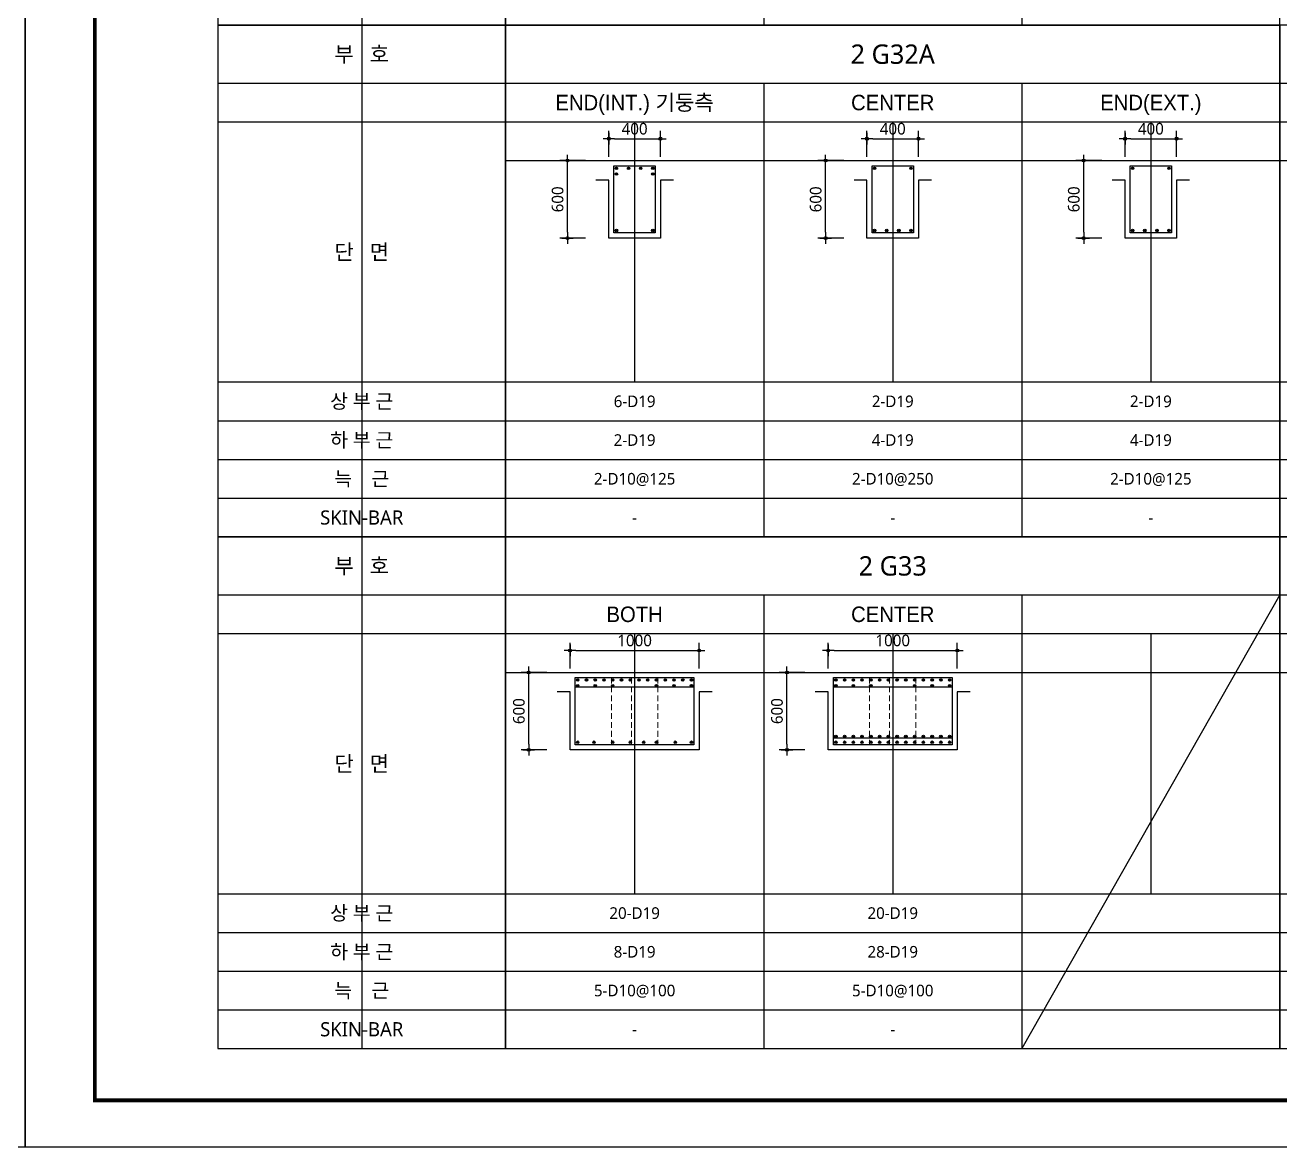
# Model space of a CAD drawing. Header units: millimetres. Extents: x 0 to 252030, y -124740 to 196020.
# Drawn here: x 75630 to 85353, y 124740 to 133430 of the extents above; entities that cross this region are included whole.
import ezdxf
from ezdxf.enums import TextEntityAlignment as Align

# ---------------------------------------------------------------- set-up
doc = ezdxf.new("R2010")
doc.units = ezdxf.units.MM
doc.header["$LTSCALE"] = 30
doc.linetypes.add('HID', pattern=[2.3, 1.5, -0.8])
doc.layers.get('DEFPOINTS').update_dxf_attribs({"color": 142})
for name, color, linetype in [('0-SEC1', 3, 'Continuous'), ('CON', 2, 'Continuous'), ('DIM', 7, 'Continuous'), ('ETC', 7, 'Continuous'), ('S-철근', 3, 'Continuous'), ('SHEET', 7, 'Continuous'), ('TXT', 3, 'Continuous'), ('XR-FORM_(도룡동)$0$Sheet', 7, 'Continuous')]:
    doc.layers.add(name, color=color, linetype=linetype)
doc.layers.add('TieBar', color=7, linetype='HID', lineweight=0)
doc.styles.get("Standard").update_dxf_attribs({"font": 'malgun.ttf'})
doc.styles.add('돋움', font='Dotum.ttf')
doc.styles.add('맑은 고딕', font='malgun.ttf')
doc.dimstyles.new('30NDIM', dxfattribs={"dimscale": 50, "dimtxt": 3, "dimasz": 1.5, "dimexe": 2, "dimexo": 6, "dimgap": 1, "dimtad": 1, "dimdec": 0, "dimrnd": 0.25, "dimzin": 0, "dimdsep": 46, "dimtxsty": 'Standard', "dimblk": 'Z_DOT', "dimcen": 5, "dimclrd": 256, "dimclre": 256, "dimclrt": 3, "dimadec": 0, "dimazin": 0, "dimtm": 1e-09, "dimtfac": 1, "dimtdec": 0, "dimtix": 1, "dimtmove": 2, "dimatfit": 1, "dimldrblk": 'Z_DOT', "dimfxl": 1, "dimtolj": 1, "dimtzin": 0, "dimarcsym": 0})

# ---------------------------------------------------------------- blocks, each defined once
blk = doc.blocks.new('XR-FORM_(도룡동)$0$S')
at = {"layer": 'XR-FORM_(도룡동)$0$Sheet', "const_width": 100}
blk.add_lwpolyline([(1850, 57950), (82250, 57950), (82250, 1200), (1850, 1200)], close=True, dxfattribs=at)
blk = doc.blocks.new('XR-FORM_(도룡동)', base_point=(101.33, -56114.51))
at = {"layer": 'DEFPOINTS'}
blk.add_lwpolyline([(0, 0), (420, 0), (420, 297), (0, 297)], close=True, dxfattribs=at)
at = {"xscale": 0.005, "yscale": 0.005, "zscale": 0.005}
blk.add_blockref('XR-FORM_(도룡동)$0$S', (-0.25, 0), dxfattribs=at)
blk = doc.blocks.new('*U160')
at = {"layer": 'DEFPOINTS'}
for p, q in [((-1114.5, 5286), (-1114.5, 1321.5)), ((-2229, 4536), (0, 4536))]:
    blk.add_line(p, q, dxfattribs=at)
at = {"layer": 'SHEET'}
blk.add_line((-2229, 4836), (0, 4836), dxfattribs=at)
at = {"layer": 'SHEET', "color": 6}
for p, q in [((-2229, 2521.5), (0, 2521.5)), ((-2229, 2221.5), (0, 2221.5)), ((-2229, 1921.5), (0, 1921.5)), ((-2229, 1621.5), (0, 1621.5))]:
    blk.add_line(p, q, dxfattribs=at)
at = {"layer": 'SHEET'}
blk.add_lwpolyline([(0, 5286), (-2229, 5286), (-2229, 1321.5), (0, 1321.5)], close=True, dxfattribs=at)
at = {"layer": 'TXT', "style": '맑은 고딕'}
for s, height, p in [('부   호', 120, (-1114.5, 5061)), ('단   면', 120, (-1114.5, 3528.7)), ('상 부 근', 110, (-1114.5, 2371.5)), ('하 부 근', 110, (-1114.5, 2071.5)), ('늑    근', 110, (-1114.5, 1771.5)), ('SKIN-BAR', 110, (-1114.5, 1471.5))]:
    blk.add_text(s, height=height, dxfattribs=at).set_placement(p, align=Align.MIDDLE_CENTER)
blk = doc.blocks.new('4등분')
at = {"layer": 'DEFPOINTS'}
for p, q in [((1000, 3214.5), (1000, 1200)), ((3000, 3214.5), (3000, 1200)), ((5000, 3214.5), (5000, 1200)), ((0, 2914.5), (6000, 2914.5))]:
    blk.add_line(p, q, dxfattribs=at)
at = {"layer": 'SHEET'}
blk.add_line((0, 3514.5), (6000, 3514.5), dxfattribs=at)
at = {"layer": 'SHEET', "color": 6}
for p, q in [((2000, 3514.5), (2000, 0)), ((4000, 3514.5), (4000, 0)), ((0, 3214.5), (6000, 3214.5)), ((0, 1200), (6000, 1200)), ((0, 900), (6000, 900)), ((0, 600), (6000, 600)), ((0, 300), (6000, 300))]:
    blk.add_line(p, q, dxfattribs=at)
at = {"layer": 'SHEET'}
blk.add_lwpolyline([(6000, 3964.5), (0, 3964.5), (0, 0), (6000, 0)], close=True, dxfattribs=at)
blk = doc.blocks.new('Z_DOT')
at = {"layer": 'DIM', "color": 0}
for p, q in [((-1, 0), (1, 0)), ((0, -1), (0, 1))]:
    blk.add_line(p, q, dxfattribs=at)
for radius in [0.25, 0.125]:
    blk.add_circle((0, 0), radius, dxfattribs=at)
blk = doc.blocks.new('*D370')
at = {"layer": 'DEFPOINTS', "color": 0, "transparency": 16777216}
for p in [(80553, 132550.7), (80153, 132230.5), (80553, 132230.5)]:
    blk.add_point(p, dxfattribs=at)
at = {"layer": 'DIM', "lineweight": -2, "transparency": 16777216}
for p, q in [((80153, 132410.5), (80153, 132610.7)), ((80198, 132550.7), (80508, 132550.7)), ((80553, 132410.5), (80553, 132610.7))]:
    blk.add_line(p, q, dxfattribs=at)
at = {"layer": 'DIM', "lineweight": -2, "transparency": 16777216, "xscale": 45, "yscale": 45, "zscale": 45, "rotation": 180}
blk.add_blockref('Z_DOT', (80153, 132550.7), dxfattribs=at)
at = {"layer": 'DIM', "lineweight": -2, "transparency": 16777216, "xscale": 45, "yscale": 45, "zscale": 45}
blk.add_blockref('Z_DOT', (80553, 132550.7), dxfattribs=at)
at = {"layer": 'DIM', "color": 3, "transparency": 16777216, "insert": (80353, 132627.1), "char_height": 90, "attachment_point": 5}
blk.add_mtext('\\A1;400', dxfattribs=at)
blk = doc.blocks.new('*D371')
at = {"layer": 'DEFPOINTS', "color": 0, "transparency": 16777216}
for p in [(79832.8, 132380.5), (80153, 132380.5), (80153, 131780.5)]:
    blk.add_point(p, dxfattribs=at)
at = {"layer": 'DIM', "lineweight": -2, "transparency": 16777216}
for p, q in [((79973, 132380.5), (79772.8, 132380.5)), ((79832.8, 131825.5), (79832.8, 132335.5)), ((79973, 131780.5), (79772.8, 131780.5))]:
    blk.add_line(p, q, dxfattribs=at)
at = {"layer": 'DIM', "lineweight": -2, "transparency": 16777216, "xscale": 45, "yscale": 45, "zscale": 45}
for p, rotation in [((79832.8, 132380.5), 90), ((79832.8, 131780.5), 270)]:
    blk.add_blockref('Z_DOT', p, dxfattribs=dict(at, rotation=rotation))
at = {"layer": 'DIM', "color": 3, "transparency": 16777216, "insert": (79756.4, 132080.5), "char_height": 90, "attachment_point": 5, "rotation": 90}
blk.add_mtext('\\A1;600', dxfattribs=at)
blk = doc.blocks.new('*D372')
at = {"layer": 'DEFPOINTS', "color": 0, "transparency": 16777216}
for p in [(82553, 132550.7), (82153, 132230.5), (82553, 132230.5)]:
    blk.add_point(p, dxfattribs=at)
at = {"layer": 'DIM', "lineweight": -2, "transparency": 16777216}
for p, q in [((82153, 132410.5), (82153, 132610.7)), ((82198, 132550.7), (82508, 132550.7)), ((82553, 132410.5), (82553, 132610.7))]:
    blk.add_line(p, q, dxfattribs=at)
at = {"layer": 'DIM', "lineweight": -2, "transparency": 16777216, "xscale": 45, "yscale": 45, "zscale": 45, "rotation": 180}
blk.add_blockref('Z_DOT', (82153, 132550.7), dxfattribs=at)
at = {"layer": 'DIM', "lineweight": -2, "transparency": 16777216, "xscale": 45, "yscale": 45, "zscale": 45}
blk.add_blockref('Z_DOT', (82553, 132550.7), dxfattribs=at)
at = {"layer": 'DIM', "color": 3, "transparency": 16777216, "insert": (82353, 132627.1), "char_height": 90, "attachment_point": 5}
blk.add_mtext('\\A1;400', dxfattribs=at)
blk = doc.blocks.new('*D373')
at = {"layer": 'DEFPOINTS', "color": 0, "transparency": 16777216}
for p in [(81832.8, 132380.5), (82153, 132380.5), (82153, 131780.5)]:
    blk.add_point(p, dxfattribs=at)
at = {"layer": 'DIM', "lineweight": -2, "transparency": 16777216}
for p, q in [((81973, 132380.5), (81772.8, 132380.5)), ((81832.8, 131825.5), (81832.8, 132335.5)), ((81973, 131780.5), (81772.8, 131780.5))]:
    blk.add_line(p, q, dxfattribs=at)
at = {"layer": 'DIM', "lineweight": -2, "transparency": 16777216, "xscale": 45, "yscale": 45, "zscale": 45}
for p, rotation in [((81832.8, 132380.5), 90), ((81832.8, 131780.5), 270)]:
    blk.add_blockref('Z_DOT', p, dxfattribs=dict(at, rotation=rotation))
at = {"layer": 'DIM', "color": 3, "transparency": 16777216, "insert": (81756.4, 132080.5), "char_height": 90, "attachment_point": 5, "rotation": 90}
blk.add_mtext('\\A1;600', dxfattribs=at)
blk = doc.blocks.new('*D374')
at = {"layer": 'DEFPOINTS', "color": 0, "transparency": 16777216}
for p in [(84553, 132550.7), (84153, 132230.5), (84553, 132230.5)]:
    blk.add_point(p, dxfattribs=at)
at = {"layer": 'DIM', "lineweight": -2, "transparency": 16777216}
for p, q in [((84153, 132410.5), (84153, 132610.7)), ((84198, 132550.7), (84508, 132550.7)), ((84553, 132410.5), (84553, 132610.7))]:
    blk.add_line(p, q, dxfattribs=at)
at = {"layer": 'DIM', "lineweight": -2, "transparency": 16777216, "xscale": 45, "yscale": 45, "zscale": 45, "rotation": 180}
blk.add_blockref('Z_DOT', (84153, 132550.7), dxfattribs=at)
at = {"layer": 'DIM', "lineweight": -2, "transparency": 16777216, "xscale": 45, "yscale": 45, "zscale": 45}
blk.add_blockref('Z_DOT', (84553, 132550.7), dxfattribs=at)
at = {"layer": 'DIM', "color": 3, "transparency": 16777216, "insert": (84353, 132627.1), "char_height": 90, "attachment_point": 5}
blk.add_mtext('\\A1;400', dxfattribs=at)
blk = doc.blocks.new('*D375')
at = {"layer": 'DEFPOINTS', "color": 0, "transparency": 16777216}
for p in [(83832.8, 132380.5), (84153, 132380.5), (84153, 131780.5)]:
    blk.add_point(p, dxfattribs=at)
at = {"layer": 'DIM', "lineweight": -2, "transparency": 16777216}
for p, q in [((83973, 132380.5), (83772.8, 132380.5)), ((83832.8, 131825.5), (83832.8, 132335.5)), ((83973, 131780.5), (83772.8, 131780.5))]:
    blk.add_line(p, q, dxfattribs=at)
at = {"layer": 'DIM', "lineweight": -2, "transparency": 16777216, "xscale": 45, "yscale": 45, "zscale": 45}
for p, rotation in [((83832.8, 132380.5), 90), ((83832.8, 131780.5), 270)]:
    blk.add_blockref('Z_DOT', p, dxfattribs=dict(at, rotation=rotation))
at = {"layer": 'DIM', "color": 3, "transparency": 16777216, "insert": (83756.4, 132080.5), "char_height": 90, "attachment_point": 5, "rotation": 90}
blk.add_mtext('\\A1;600', dxfattribs=at)
blk = doc.blocks.new('*D380')
at = {"layer": 'DEFPOINTS', "color": 0, "transparency": 16777216}
for p in [(80853, 128586.2), (79853, 128266), (80853, 128266)]:
    blk.add_point(p, dxfattribs=at)
at = {"layer": 'DIM', "lineweight": -2, "transparency": 16777216}
for p, q in [((79853, 128446), (79853, 128646.2)), ((80853, 128446), (80853, 128646.2)), ((79898, 128586.2), (80808, 128586.2))]:
    blk.add_line(p, q, dxfattribs=at)
at = {"layer": 'DIM', "lineweight": -2, "transparency": 16777216, "xscale": 45, "yscale": 45, "zscale": 45, "rotation": 180}
blk.add_blockref('Z_DOT', (79853, 128586.2), dxfattribs=at)
at = {"layer": 'DIM', "lineweight": -2, "transparency": 16777216, "xscale": 45, "yscale": 45, "zscale": 45}
blk.add_blockref('Z_DOT', (80853, 128586.2), dxfattribs=at)
at = {"layer": 'DIM', "color": 3, "transparency": 16777216, "insert": (80353, 128662.9), "char_height": 90, "attachment_point": 5}
blk.add_mtext('\\A1;1000', dxfattribs=at)
blk = doc.blocks.new('*D381')
at = {"layer": 'DEFPOINTS', "color": 0, "transparency": 16777216}
for p in [(79532.8, 128416), (79853, 128416), (79853, 127816)]:
    blk.add_point(p, dxfattribs=at)
at = {"layer": 'DIM', "lineweight": -2, "transparency": 16777216}
for p, q in [((79673, 128416), (79472.8, 128416)), ((79532.8, 127861), (79532.8, 128371)), ((79673, 127816), (79472.8, 127816))]:
    blk.add_line(p, q, dxfattribs=at)
at = {"layer": 'DIM', "lineweight": -2, "transparency": 16777216, "xscale": 45, "yscale": 45, "zscale": 45}
for p, rotation in [((79532.8, 128416), 90), ((79532.8, 127816), 270)]:
    blk.add_blockref('Z_DOT', p, dxfattribs=dict(at, rotation=rotation))
at = {"layer": 'DIM', "color": 3, "transparency": 16777216, "insert": (79456.4, 128116), "char_height": 90, "attachment_point": 5, "rotation": 90}
blk.add_mtext('\\A1;600', dxfattribs=at)
blk = doc.blocks.new('*D382')
at = {"layer": 'DEFPOINTS', "color": 0, "transparency": 16777216}
for p in [(82853, 128586.2), (81853, 128266), (82853, 128266)]:
    blk.add_point(p, dxfattribs=at)
at = {"layer": 'DIM', "lineweight": -2, "transparency": 16777216}
for p, q in [((81853, 128446), (81853, 128646.2)), ((82853, 128446), (82853, 128646.2)), ((81898, 128586.2), (82808, 128586.2))]:
    blk.add_line(p, q, dxfattribs=at)
at = {"layer": 'DIM', "lineweight": -2, "transparency": 16777216, "xscale": 45, "yscale": 45, "zscale": 45, "rotation": 180}
blk.add_blockref('Z_DOT', (81853, 128586.2), dxfattribs=at)
at = {"layer": 'DIM', "lineweight": -2, "transparency": 16777216, "xscale": 45, "yscale": 45, "zscale": 45}
blk.add_blockref('Z_DOT', (82853, 128586.2), dxfattribs=at)
at = {"layer": 'DIM', "color": 3, "transparency": 16777216, "insert": (82353, 128662.9), "char_height": 90, "attachment_point": 5}
blk.add_mtext('\\A1;1000', dxfattribs=at)
blk = doc.blocks.new('*D383')
at = {"layer": 'DEFPOINTS', "color": 0, "transparency": 16777216}
for p in [(81532.8, 128416), (81853, 128416), (81853, 127816)]:
    blk.add_point(p, dxfattribs=at)
at = {"layer": 'DIM', "lineweight": -2, "transparency": 16777216}
for p, q in [((81673, 128416), (81472.8, 128416)), ((81532.8, 127861), (81532.8, 128371)), ((81673, 127816), (81472.8, 127816))]:
    blk.add_line(p, q, dxfattribs=at)
at = {"layer": 'DIM', "lineweight": -2, "transparency": 16777216, "xscale": 45, "yscale": 45, "zscale": 45}
for p, rotation in [((81532.8, 128416), 90), ((81532.8, 127816), 270)]:
    blk.add_blockref('Z_DOT', p, dxfattribs=dict(at, rotation=rotation))
at = {"layer": 'DIM', "color": 3, "transparency": 16777216, "insert": (81456.4, 128116), "char_height": 90, "attachment_point": 5, "rotation": 90}
blk.add_mtext('\\A1;600', dxfattribs=at)

msp = doc.modelspace()

# ---------------------------------------------------------------- hatches: boundary and pattern name
at = {"layer": 'S-철근'}
h = msp.add_hatch(color=256, dxfattribs=at)
edge = h.paths.add_edge_path()
edge.add_arc((80212.08013, 132321.41992), 9.55, 0, 180)
edge.add_arc((80212.08013, 132321.41992), 9.55, 180, 360)
h = msp.add_hatch(color=256, dxfattribs=at)
edge = h.paths.add_edge_path()
edge.add_arc((80306.0268, 132321.41992), 9.55, 0, 180)
edge.add_arc((80306.0268, 132321.41992), 9.55, 180, 360)
h = msp.add_hatch(color=256, dxfattribs=at)
edge = h.paths.add_edge_path()
edge.add_arc((80399.97347, 132321.41992), 9.55, 0, 180)
edge.add_arc((80399.97347, 132321.41992), 9.55, 180, 360)
h = msp.add_hatch(color=256, dxfattribs=at)
edge = h.paths.add_edge_path()
edge.add_arc((80493.92013, 132321.41992), 9.55, 0, 180)
edge.add_arc((80493.92013, 132321.41992), 9.55, 180, 360)
h = msp.add_hatch(color=256, dxfattribs=at)
edge = h.paths.add_edge_path()
edge.add_arc((82212.08013, 132321.41992), 9.55, 0, 180)
edge.add_arc((82212.08013, 132321.41992), 9.55, 180, 360)
h = msp.add_hatch(color=256, dxfattribs=at)
edge = h.paths.add_edge_path()
edge.add_arc((82493.92013, 132321.41992), 9.55, 0, 180)
edge.add_arc((82493.92013, 132321.41992), 9.55, 180, 360)
h = msp.add_hatch(color=256, dxfattribs=at)
edge = h.paths.add_edge_path()
edge.add_arc((84212.08013, 132321.41992), 9.55, 0, 180)
edge.add_arc((84212.08013, 132321.41992), 9.55, 180, 360)
h = msp.add_hatch(color=256, dxfattribs=at)
edge = h.paths.add_edge_path()
edge.add_arc((84493.92013, 132321.41992), 9.55, 0, 180)
edge.add_arc((84493.92013, 132321.41992), 9.55, 180, 360)
h = msp.add_hatch(color=256, dxfattribs=at)
edge = h.paths.add_edge_path()
edge.add_arc((80212.08013, 132277.31992), 9.55, 0, 180)
edge.add_arc((80212.08013, 132277.31992), 9.55, 180, 360)
h = msp.add_hatch(color=256, dxfattribs=at)
edge = h.paths.add_edge_path()
edge.add_arc((80493.92013, 132277.31992), 9.55, 0, 180)
edge.add_arc((80493.92013, 132277.31992), 9.55, 180, 360)
h = msp.add_hatch(color=256, dxfattribs=at)
edge = h.paths.add_edge_path()
edge.add_arc((80212.08013, 131839.57992), 9.55, 0, 180)
edge.add_arc((80212.08013, 131839.57992), 9.55, 180, 360)
h = msp.add_hatch(color=256, dxfattribs=at)
edge = h.paths.add_edge_path()
edge.add_arc((80493.92013, 131839.57992), 9.55, 0, 180)
edge.add_arc((80493.92013, 131839.57992), 9.55, 180, 360)
h = msp.add_hatch(color=256, dxfattribs=at)
edge = h.paths.add_edge_path()
edge.add_arc((82212.08013, 131839.57992), 9.55, 0, 180)
edge.add_arc((82212.08013, 131839.57992), 9.55, 180, 360)
h = msp.add_hatch(color=256, dxfattribs=at)
edge = h.paths.add_edge_path()
edge.add_arc((82306.0268, 131839.57992), 9.55, 0, 180)
edge.add_arc((82306.0268, 131839.57992), 9.55, 180, 360)
h = msp.add_hatch(color=256, dxfattribs=at)
edge = h.paths.add_edge_path()
edge.add_arc((82399.97347, 131839.57992), 9.55, 0, 180)
edge.add_arc((82399.97347, 131839.57992), 9.55, 180, 360)
h = msp.add_hatch(color=256, dxfattribs=at)
edge = h.paths.add_edge_path()
edge.add_arc((82493.92013, 131839.57992), 9.55, 0, 180)
edge.add_arc((82493.92013, 131839.57992), 9.55, 180, 360)
h = msp.add_hatch(color=256, dxfattribs=at)
edge = h.paths.add_edge_path()
edge.add_arc((84212.08013, 131839.57992), 9.55, 0, 180)
edge.add_arc((84212.08013, 131839.57992), 9.55, 180, 360)
h = msp.add_hatch(color=256, dxfattribs=at)
edge = h.paths.add_edge_path()
edge.add_arc((84306.0268, 131839.57992), 9.55, 0, 180)
edge.add_arc((84306.0268, 131839.57992), 9.55, 180, 360)
h = msp.add_hatch(color=256, dxfattribs=at)
edge = h.paths.add_edge_path()
edge.add_arc((84399.97347, 131839.57992), 9.55, 0, 180)
edge.add_arc((84399.97347, 131839.57992), 9.55, 180, 360)
h = msp.add_hatch(color=256, dxfattribs=at)
edge = h.paths.add_edge_path()
edge.add_arc((84493.92013, 131839.57992), 9.55, 0, 180)
edge.add_arc((84493.92013, 131839.57992), 9.55, 180, 360)
h = msp.add_hatch(color=256, dxfattribs=at)
edge = h.paths.add_edge_path()
edge.add_arc((79912.08013, 128356.91992), 9.55, 0, 180)
edge.add_arc((79912.08013, 128356.91992), 9.55, 180, 360)
h = msp.add_hatch(color=256, dxfattribs=at)
edge = h.paths.add_edge_path()
edge.add_arc((79979.91398, 128356.91992), 9.55, 0, 180)
edge.add_arc((79979.91398, 128356.91992), 9.55, 180, 360)
h = msp.add_hatch(color=256, dxfattribs=at)
edge = h.paths.add_edge_path()
edge.add_arc((80047.74782, 128356.91992), 9.55, 0, 180)
edge.add_arc((80047.74782, 128356.91992), 9.55, 180, 360)
h = msp.add_hatch(color=256, dxfattribs=at)
edge = h.paths.add_edge_path()
edge.add_arc((80115.58167, 128356.91992), 9.55, 0, 180)
edge.add_arc((80115.58167, 128356.91992), 9.55, 180, 360)
h = msp.add_hatch(color=256, dxfattribs=at)
edge = h.paths.add_edge_path()
edge.add_arc((80183.41552, 128356.91992), 9.55, 0, 180)
edge.add_arc((80183.41552, 128356.91992), 9.55, 180, 360)
h = msp.add_hatch(color=256, dxfattribs=at)
edge = h.paths.add_edge_path()
edge.add_arc((80251.24936, 128356.91992), 9.55, 0, 180)
edge.add_arc((80251.24936, 128356.91992), 9.55, 180, 360)
h = msp.add_hatch(color=256, dxfattribs=at)
edge = h.paths.add_edge_path()
edge.add_arc((80319.08321, 128356.91992), 9.55, 0, 180)
edge.add_arc((80319.08321, 128356.91992), 9.55, 180, 360)
h = msp.add_hatch(color=256, dxfattribs=at)
edge = h.paths.add_edge_path()
edge.add_arc((80386.91706, 128356.91992), 9.55, 0, 180)
edge.add_arc((80386.91706, 128356.91992), 9.55, 180, 360)
h = msp.add_hatch(color=256, dxfattribs=at)
edge = h.paths.add_edge_path()
edge.add_arc((80454.7509, 128356.91992), 9.55, 0, 180)
edge.add_arc((80454.7509, 128356.91992), 9.55, 180, 360)
h = msp.add_hatch(color=256, dxfattribs=at)
edge = h.paths.add_edge_path()
edge.add_arc((80522.58475, 128356.91992), 9.55, 0, 180)
edge.add_arc((80522.58475, 128356.91992), 9.55, 180, 360)
h = msp.add_hatch(color=256, dxfattribs=at)
edge = h.paths.add_edge_path()
edge.add_arc((80590.41859, 128356.91992), 9.55, 0, 180)
edge.add_arc((80590.41859, 128356.91992), 9.55, 180, 360)
h = msp.add_hatch(color=256, dxfattribs=at)
edge = h.paths.add_edge_path()
edge.add_arc((80658.25244, 128356.91992), 9.55, 0, 180)
edge.add_arc((80658.25244, 128356.91992), 9.55, 180, 360)
h = msp.add_hatch(color=256, dxfattribs=at)
edge = h.paths.add_edge_path()
edge.add_arc((80726.08629, 128356.91992), 9.55, 0, 180)
edge.add_arc((80726.08629, 128356.91992), 9.55, 180, 360)
h = msp.add_hatch(color=256, dxfattribs=at)
edge = h.paths.add_edge_path()
edge.add_arc((80793.92013, 128356.91992), 9.55, 0, 180)
edge.add_arc((80793.92013, 128356.91992), 9.55, 180, 360)
h = msp.add_hatch(color=256, dxfattribs=at)
edge = h.paths.add_edge_path()
edge.add_arc((81912.08013, 128356.91992), 9.55, 0, 180)
edge.add_arc((81912.08013, 128356.91992), 9.55, 180, 360)
h = msp.add_hatch(color=256, dxfattribs=at)
edge = h.paths.add_edge_path()
edge.add_arc((81979.91398, 128356.91992), 9.55, 0, 180)
edge.add_arc((81979.91398, 128356.91992), 9.55, 180, 360)
h = msp.add_hatch(color=256, dxfattribs=at)
edge = h.paths.add_edge_path()
edge.add_arc((82047.74782, 128356.91992), 9.55, 0, 180)
edge.add_arc((82047.74782, 128356.91992), 9.55, 180, 360)
h = msp.add_hatch(color=256, dxfattribs=at)
edge = h.paths.add_edge_path()
edge.add_arc((82115.58167, 128356.91992), 9.55, 0, 180)
edge.add_arc((82115.58167, 128356.91992), 9.55, 180, 360)
h = msp.add_hatch(color=256, dxfattribs=at)
edge = h.paths.add_edge_path()
edge.add_arc((82183.41552, 128356.91992), 9.55, 0, 180)
edge.add_arc((82183.41552, 128356.91992), 9.55, 180, 360)
h = msp.add_hatch(color=256, dxfattribs=at)
edge = h.paths.add_edge_path()
edge.add_arc((82251.24936, 128356.91992), 9.55, 0, 180)
edge.add_arc((82251.24936, 128356.91992), 9.55, 180, 360)
h = msp.add_hatch(color=256, dxfattribs=at)
edge = h.paths.add_edge_path()
edge.add_arc((82319.08321, 128356.91992), 9.55, 0, 180)
edge.add_arc((82319.08321, 128356.91992), 9.55, 180, 360)
h = msp.add_hatch(color=256, dxfattribs=at)
edge = h.paths.add_edge_path()
edge.add_arc((82386.91706, 128356.91992), 9.55, 0, 180)
edge.add_arc((82386.91706, 128356.91992), 9.55, 180, 360)
h = msp.add_hatch(color=256, dxfattribs=at)
edge = h.paths.add_edge_path()
edge.add_arc((82454.7509, 128356.91992), 9.55, 0, 180)
edge.add_arc((82454.7509, 128356.91992), 9.55, 180, 360)
h = msp.add_hatch(color=256, dxfattribs=at)
edge = h.paths.add_edge_path()
edge.add_arc((82522.58475, 128356.91992), 9.55, 0, 180)
edge.add_arc((82522.58475, 128356.91992), 9.55, 180, 360)
h = msp.add_hatch(color=256, dxfattribs=at)
edge = h.paths.add_edge_path()
edge.add_arc((82590.41859, 128356.91992), 9.55, 0, 180)
edge.add_arc((82590.41859, 128356.91992), 9.55, 180, 360)
h = msp.add_hatch(color=256, dxfattribs=at)
edge = h.paths.add_edge_path()
edge.add_arc((82658.25244, 128356.91992), 9.55, 0, 180)
edge.add_arc((82658.25244, 128356.91992), 9.55, 180, 360)
h = msp.add_hatch(color=256, dxfattribs=at)
edge = h.paths.add_edge_path()
edge.add_arc((82726.08629, 128356.91992), 9.55, 0, 180)
edge.add_arc((82726.08629, 128356.91992), 9.55, 180, 360)
h = msp.add_hatch(color=256, dxfattribs=at)
edge = h.paths.add_edge_path()
edge.add_arc((82793.92013, 128356.91992), 9.55, 0, 180)
edge.add_arc((82793.92013, 128356.91992), 9.55, 180, 360)
h = msp.add_hatch(color=256, dxfattribs=at)
edge = h.paths.add_edge_path()
edge.add_arc((79912.08013, 128312.81992), 9.55, 0, 180)
edge.add_arc((79912.08013, 128312.81992), 9.55, 180, 360)
h = msp.add_hatch(color=256, dxfattribs=at)
edge = h.paths.add_edge_path()
edge.add_arc((80047.74782, 128312.81992), 9.55, 0, 180)
edge.add_arc((80047.74782, 128312.81992), 9.55, 180, 360)
h = msp.add_hatch(color=256, dxfattribs=at)
edge = h.paths.add_edge_path()
edge.add_arc((80183.41552, 128312.81992), 9.55, 0, 180)
edge.add_arc((80183.41552, 128312.81992), 9.55, 180, 360)
h = msp.add_hatch(color=256, dxfattribs=at)
edge = h.paths.add_edge_path()
edge.add_arc((80522.58475, 128312.81992), 9.55, 0, 180)
edge.add_arc((80522.58475, 128312.81992), 9.55, 180, 360)
h = msp.add_hatch(color=256, dxfattribs=at)
edge = h.paths.add_edge_path()
edge.add_arc((80658.25244, 128312.81992), 9.55, 0, 180)
edge.add_arc((80658.25244, 128312.81992), 9.55, 180, 360)
h = msp.add_hatch(color=256, dxfattribs=at)
edge = h.paths.add_edge_path()
edge.add_arc((80793.92013, 128312.81992), 9.55, 0, 180)
edge.add_arc((80793.92013, 128312.81992), 9.55, 180, 360)
h = msp.add_hatch(color=256, dxfattribs=at)
edge = h.paths.add_edge_path()
edge.add_arc((81912.08013, 128312.81992), 9.55, 0, 180)
edge.add_arc((81912.08013, 128312.81992), 9.55, 180, 360)
h = msp.add_hatch(color=256, dxfattribs=at)
edge = h.paths.add_edge_path()
edge.add_arc((82047.74782, 128312.81992), 9.55, 0, 180)
edge.add_arc((82047.74782, 128312.81992), 9.55, 180, 360)
h = msp.add_hatch(color=256, dxfattribs=at)
edge = h.paths.add_edge_path()
edge.add_arc((82183.41552, 128312.81992), 9.55, 0, 180)
edge.add_arc((82183.41552, 128312.81992), 9.55, 180, 360)
h = msp.add_hatch(color=256, dxfattribs=at)
edge = h.paths.add_edge_path()
edge.add_arc((82522.58475, 128312.81992), 9.55, 0, 180)
edge.add_arc((82522.58475, 128312.81992), 9.55, 180, 360)
h = msp.add_hatch(color=256, dxfattribs=at)
edge = h.paths.add_edge_path()
edge.add_arc((82658.25244, 128312.81992), 9.55, 0, 180)
edge.add_arc((82658.25244, 128312.81992), 9.55, 180, 360)
h = msp.add_hatch(color=256, dxfattribs=at)
edge = h.paths.add_edge_path()
edge.add_arc((82793.92013, 128312.81992), 9.55, 0, 180)
edge.add_arc((82793.92013, 128312.81992), 9.55, 180, 360)
h = msp.add_hatch(color=256, dxfattribs=at)
edge = h.paths.add_edge_path()
edge.add_arc((79912.08013, 127875.07992), 9.55, 0, 180)
edge.add_arc((79912.08013, 127875.07992), 9.55, 180, 360)
h = msp.add_hatch(color=256, dxfattribs=at)
edge = h.paths.add_edge_path()
edge.add_arc((80038.05728, 127875.07992), 9.55, 0, 180)
edge.add_arc((80038.05728, 127875.07992), 9.55, 180, 360)
h = msp.add_hatch(color=256, dxfattribs=at)
edge = h.paths.add_edge_path()
edge.add_arc((80183.41552, 127875.07992), 9.55, 0, 180)
edge.add_arc((80183.41552, 127875.07992), 9.55, 180, 360)
h = msp.add_hatch(color=256, dxfattribs=at)
edge = h.paths.add_edge_path()
edge.add_arc((80319.08321, 127875.07992), 9.55, 0, 180)
edge.add_arc((80319.08321, 127875.07992), 9.55, 180, 360)
h = msp.add_hatch(color=256, dxfattribs=at)
edge = h.paths.add_edge_path()
edge.add_arc((80423.28288, 127875.07992), 9.55, 0, 180)
edge.add_arc((80423.28288, 127875.07992), 9.55, 180, 360)
h = msp.add_hatch(color=256, dxfattribs=at)
edge = h.paths.add_edge_path()
edge.add_arc((80522.58475, 127875.07992), 9.55, 0, 180)
edge.add_arc((80522.58475, 127875.07992), 9.55, 180, 360)
h = msp.add_hatch(color=256, dxfattribs=at)
edge = h.paths.add_edge_path()
edge.add_arc((80667.94299, 127875.07992), 9.55, 0, 180)
edge.add_arc((80667.94299, 127875.07992), 9.55, 180, 360)
h = msp.add_hatch(color=256, dxfattribs=at)
edge = h.paths.add_edge_path()
edge.add_arc((80793.92013, 127875.07992), 9.55, 0, 180)
edge.add_arc((80793.92013, 127875.07992), 9.55, 180, 360)
h = msp.add_hatch(color=256, dxfattribs=at)
edge = h.paths.add_edge_path()
edge.add_arc((81912.08013, 127919.17992), 9.55, 0, 180)
edge.add_arc((81912.08013, 127919.17992), 9.55, 180, 360)
h = msp.add_hatch(color=256, dxfattribs=at)
edge = h.paths.add_edge_path()
edge.add_arc((81912.08013, 127875.07992), 9.55, 0, 180)
edge.add_arc((81912.08013, 127875.07992), 9.55, 180, 360)
h = msp.add_hatch(color=256, dxfattribs=at)
edge = h.paths.add_edge_path()
edge.add_arc((81979.91398, 127919.17992), 9.55, 0, 180)
edge.add_arc((81979.91398, 127919.17992), 9.55, 180, 360)
h = msp.add_hatch(color=256, dxfattribs=at)
edge = h.paths.add_edge_path()
edge.add_arc((81979.91398, 127875.07992), 9.55, 0, 180)
edge.add_arc((81979.91398, 127875.07992), 9.55, 180, 360)
h = msp.add_hatch(color=256, dxfattribs=at)
edge = h.paths.add_edge_path()
edge.add_arc((82047.74782, 127919.17992), 9.55, 0, 180)
edge.add_arc((82047.74782, 127919.17992), 9.55, 180, 360)
h = msp.add_hatch(color=256, dxfattribs=at)
edge = h.paths.add_edge_path()
edge.add_arc((82047.74782, 127875.07992), 9.55, 0, 180)
edge.add_arc((82047.74782, 127875.07992), 9.55, 180, 360)
h = msp.add_hatch(color=256, dxfattribs=at)
edge = h.paths.add_edge_path()
edge.add_arc((82115.58167, 127919.17992), 9.55, 0, 180)
edge.add_arc((82115.58167, 127919.17992), 9.55, 180, 360)
h = msp.add_hatch(color=256, dxfattribs=at)
edge = h.paths.add_edge_path()
edge.add_arc((82115.58167, 127875.07992), 9.55, 0, 180)
edge.add_arc((82115.58167, 127875.07992), 9.55, 180, 360)
h = msp.add_hatch(color=256, dxfattribs=at)
edge = h.paths.add_edge_path()
edge.add_arc((82183.41552, 127919.17992), 9.55, 0, 180)
edge.add_arc((82183.41552, 127919.17992), 9.55, 180, 360)
h = msp.add_hatch(color=256, dxfattribs=at)
edge = h.paths.add_edge_path()
edge.add_arc((82183.41552, 127875.07992), 9.55, 0, 180)
edge.add_arc((82183.41552, 127875.07992), 9.55, 180, 360)
h = msp.add_hatch(color=256, dxfattribs=at)
edge = h.paths.add_edge_path()
edge.add_arc((82251.24936, 127919.17992), 9.55, 0, 180)
edge.add_arc((82251.24936, 127919.17992), 9.55, 180, 360)
h = msp.add_hatch(color=256, dxfattribs=at)
edge = h.paths.add_edge_path()
edge.add_arc((82251.24936, 127875.07992), 9.55, 0, 180)
edge.add_arc((82251.24936, 127875.07992), 9.55, 180, 360)
h = msp.add_hatch(color=256, dxfattribs=at)
edge = h.paths.add_edge_path()
edge.add_arc((82319.08321, 127919.17992), 9.55, 0, 180)
edge.add_arc((82319.08321, 127919.17992), 9.55, 180, 360)
h = msp.add_hatch(color=256, dxfattribs=at)
edge = h.paths.add_edge_path()
edge.add_arc((82319.08321, 127875.07992), 9.55, 0, 180)
edge.add_arc((82319.08321, 127875.07992), 9.55, 180, 360)
h = msp.add_hatch(color=256, dxfattribs=at)
edge = h.paths.add_edge_path()
edge.add_arc((82386.91706, 127919.17992), 9.55, 0, 180)
edge.add_arc((82386.91706, 127919.17992), 9.55, 180, 360)
h = msp.add_hatch(color=256, dxfattribs=at)
edge = h.paths.add_edge_path()
edge.add_arc((82386.91706, 127875.07992), 9.55, 0, 180)
edge.add_arc((82386.91706, 127875.07992), 9.55, 180, 360)
h = msp.add_hatch(color=256, dxfattribs=at)
edge = h.paths.add_edge_path()
edge.add_arc((82454.7509, 127919.17992), 9.55, 0, 180)
edge.add_arc((82454.7509, 127919.17992), 9.55, 180, 360)
h = msp.add_hatch(color=256, dxfattribs=at)
edge = h.paths.add_edge_path()
edge.add_arc((82454.7509, 127875.07992), 9.55, 0, 180)
edge.add_arc((82454.7509, 127875.07992), 9.55, 180, 360)
h = msp.add_hatch(color=256, dxfattribs=at)
edge = h.paths.add_edge_path()
edge.add_arc((82522.58475, 127919.17992), 9.55, 0, 180)
edge.add_arc((82522.58475, 127919.17992), 9.55, 180, 360)
h = msp.add_hatch(color=256, dxfattribs=at)
edge = h.paths.add_edge_path()
edge.add_arc((82522.58475, 127875.07992), 9.55, 0, 180)
edge.add_arc((82522.58475, 127875.07992), 9.55, 180, 360)
h = msp.add_hatch(color=256, dxfattribs=at)
edge = h.paths.add_edge_path()
edge.add_arc((82590.41859, 127919.17992), 9.55, 0, 180)
edge.add_arc((82590.41859, 127919.17992), 9.55, 180, 360)
h = msp.add_hatch(color=256, dxfattribs=at)
edge = h.paths.add_edge_path()
edge.add_arc((82590.41859, 127875.07992), 9.55, 0, 180)
edge.add_arc((82590.41859, 127875.07992), 9.55, 180, 360)
h = msp.add_hatch(color=256, dxfattribs=at)
edge = h.paths.add_edge_path()
edge.add_arc((82658.25244, 127919.17992), 9.55, 0, 180)
edge.add_arc((82658.25244, 127919.17992), 9.55, 180, 360)
h = msp.add_hatch(color=256, dxfattribs=at)
edge = h.paths.add_edge_path()
edge.add_arc((82658.25244, 127875.07992), 9.55, 0, 180)
edge.add_arc((82658.25244, 127875.07992), 9.55, 180, 360)
h = msp.add_hatch(color=256, dxfattribs=at)
edge = h.paths.add_edge_path()
edge.add_arc((82726.08629, 127919.17992), 9.55, 0, 180)
edge.add_arc((82726.08629, 127919.17992), 9.55, 180, 360)
h = msp.add_hatch(color=256, dxfattribs=at)
edge = h.paths.add_edge_path()
edge.add_arc((82726.08629, 127875.07992), 9.55, 0, 180)
edge.add_arc((82726.08629, 127875.07992), 9.55, 180, 360)
h = msp.add_hatch(color=256, dxfattribs=at)
edge = h.paths.add_edge_path()
edge.add_arc((82793.92013, 127919.17992), 9.55, 0, 180)
edge.add_arc((82793.92013, 127919.17992), 9.55, 180, 360)
h = msp.add_hatch(color=256, dxfattribs=at)
edge = h.paths.add_edge_path()
edge.add_arc((82793.92013, 127875.07992), 9.55, 0, 180)
edge.add_arc((82793.92013, 127875.07992), 9.55, 180, 360)

# ---------------------------------------------------------------- linework, layer by layer
at = {"layer": 'CON', "color": 8}
for p, q in [((80053.00013, 132380.49992), (80653.00013, 132380.49992)), ((82053.00013, 132380.49992), (82653.00013, 132380.49992)), ((84053.00013, 132380.49992), (84653.00013, 132380.49992)), ((79753.00013, 128415.99992), (80953.00013, 128415.99992)), ((81753.00013, 128415.99992), (82953.00013, 128415.99992))]:
    msp.add_line(p, q, dxfattribs=at)
for points in [[(80653.00013, 132230.49992), (80553.00013, 132230.49992), (80553.00013, 131780.49992), (80153.00013, 131780.49992), (80153.00013, 132230.49992), (80053.00013, 132230.49992)], [(82653.00013, 132230.49992), (82553.00013, 132230.49992), (82553.00013, 131780.49992), (82153.00013, 131780.49992), (82153.00013, 132230.49992), (82053.00013, 132230.49992)], [(84653.00013, 132230.49992), (84553.00013, 132230.49992), (84553.00013, 131780.49992), (84153.00013, 131780.49992), (84153.00013, 132230.49992), (84053.00013, 132230.49992)], [(80953.00013, 128265.99992), (80853.00013, 128265.99992), (80853.00013, 127815.99992), (79853.00013, 127815.99992), (79853.00013, 128265.99992), (79753.00013, 128265.99992)], [(82953.00013, 128265.99992), (82853.00013, 128265.99992), (82853.00013, 127815.99992), (81853.00013, 127815.99992), (81853.00013, 128265.99992), (81753.00013, 128265.99992)]]:
    msp.add_lwpolyline(points, dxfattribs=at)
at = {"layer": 'ETC', "color": 8}
for p, q in [((79893.00013, 128303.26992), (80813.00013, 128303.26992)), ((81893.00013, 128303.26992), (82813.00013, 128303.26992)), ((81893.00013, 127909.62992), (82813.00013, 127909.62992))]:
    msp.add_line(p, q, dxfattribs=at)
at = {"layer": 'S-철근'}
for points in [[(80193.00013, 131820.49992), (80193.00013, 132340.49992), (80513.00013, 132340.49992), (80513.00013, 131820.49992), (80193.00013, 131820.49992)], [(82193.00013, 131820.49992), (82193.00013, 132340.49992), (82513.00013, 132340.49992), (82513.00013, 131820.49992), (82193.00013, 131820.49992)], [(84193.00013, 131820.49992), (84193.00013, 132340.49992), (84513.00013, 132340.49992), (84513.00013, 131820.49992), (84193.00013, 131820.49992)], [(79893.00013, 127855.99992), (79893.00013, 128375.99992), (80813.00013, 128375.99992), (80813.00013, 127855.99992), (79893.00013, 127855.99992)], [(81893.00013, 127855.99992), (81893.00013, 128375.99992), (82813.00013, 128375.99992), (82813.00013, 127855.99992), (81893.00013, 127855.99992)]]:
    msp.add_lwpolyline(points, dxfattribs=at)
for centre in [(80212.08013, 132321.41992), (80306.0268, 132321.41992), (80399.97347, 132321.41992), (80493.92013, 132321.41992), (82212.08013, 132321.41992), (82493.92013, 132321.41992), (84212.08013, 132321.41992), (84493.92013, 132321.41992), (80212.08013, 132277.31992), (80493.92013, 132277.31992), (80212.08013, 131839.57992), (80493.92013, 131839.57992), (82212.08013, 131839.57992), (82306.0268, 131839.57992), (82399.97347, 131839.57992), (82493.92013, 131839.57992), (84212.08013, 131839.57992), (84306.0268, 131839.57992), (84399.97347, 131839.57992), (84493.92013, 131839.57992), (79912.08013, 128356.91992), (79979.91398, 128356.91992), (80047.74782, 128356.91992), (80115.58167, 128356.91992), (80183.41552, 128356.91992), (80251.24936, 128356.91992), (80319.08321, 128356.91992), (80386.91706, 128356.91992), (80454.7509, 128356.91992), (80522.58475, 128356.91992), (80590.41859, 128356.91992), (80658.25244, 128356.91992), (80726.08629, 128356.91992), (80793.92013, 128356.91992), (81912.08013, 128356.91992), (81979.91398, 128356.91992), (82047.74782, 128356.91992), (82115.58167, 128356.91992), (82183.41552, 128356.91992), (82251.24936, 128356.91992), (82319.08321, 128356.91992), (82386.91706, 128356.91992), (82454.7509, 128356.91992), (82522.58475, 128356.91992), (82590.41859, 128356.91992), (82658.25244, 128356.91992), (82726.08629, 128356.91992), (82793.92013, 128356.91992), (79912.08013, 128312.81992), (80047.74782, 128312.81992), (80183.41552, 128312.81992), (80522.58475, 128312.81992), (80658.25244, 128312.81992), (80793.92013, 128312.81992), (81912.08013, 128312.81992), (82047.74782, 128312.81992), (82183.41552, 128312.81992), (82522.58475, 128312.81992), (82658.25244, 128312.81992), (82793.92013, 128312.81992), (79912.08013, 127875.07992), (80038.05728, 127875.07992), (80183.41552, 127875.07992), (80319.08321, 127875.07992), (80423.28288, 127875.07992), (80522.58475, 127875.07992), (80667.94299, 127875.07992), (80793.92013, 127875.07992), (81912.08013, 127919.17992), (81912.08013, 127875.07992), (81979.91398, 127919.17992), (81979.91398, 127875.07992), (82047.74782, 127919.17992), (82047.74782, 127875.07992), (82115.58167, 127919.17992), (82115.58167, 127875.07992), (82183.41552, 127919.17992), (82183.41552, 127875.07992), (82251.24936, 127919.17992), (82251.24936, 127875.07992), (82319.08321, 127919.17992), (82319.08321, 127875.07992), (82386.91706, 127919.17992), (82386.91706, 127875.07992), (82454.7509, 127919.17992), (82454.7509, 127875.07992), (82522.58475, 127919.17992), (82522.58475, 127875.07992), (82590.41859, 127919.17992), (82590.41859, 127875.07992), (82658.25244, 127919.17992), (82658.25244, 127875.07992), (82726.08629, 127919.17992), (82726.08629, 127875.07992), (82793.92013, 127919.17992), (82793.92013, 127875.07992)]:
    msp.add_circle(centre, 9.55, dxfattribs=at)
at = {"layer": 'SHEET'}
msp.add_line((85353.00013, 129015.99992), (83353.00013, 125501.49992), dxfattribs=at)
at = {"layer": 'TieBar'}
for p, q in [((80173.86552, 128375.99992), (80173.86552, 127855.99992)), ((80328.63321, 128375.99992), (80328.63321, 127855.99992)), ((80532.13475, 128375.99992), (80532.13475, 127855.99992)), ((82173.86552, 128375.99992), (82173.86552, 127855.99992)), ((82328.63321, 128375.99992), (82328.63321, 127855.99992)), ((82532.13475, 128375.99992), (82532.13475, 127855.99992))]:
    msp.add_line(p, q, dxfattribs=at)

# ---------------------------------------------------------------- block references
for name, p in [('*U160', (79353.00013, 132108.99992)), ('4등분', (79353.00013, 133430.49992)), ('*U160', (79353.00013, 128144.49992)), ('4등분', (79353.00013, 129465.99992)), ('4등분', (85353.00013, 129465.99992)), ('*U160', (79353.00013, 124179.99992)), ('4등분', (79353.00013, 125501.49992)), ('4등분', (85353.00013, 125501.49992))]:
    msp.add_blockref(name, p)
at = {"layer": '0-SEC1', "xscale": 60, "yscale": 60, "zscale": 60}
for p in [(56510.02429, -3242130.57868), (81710.02429, -3242130.57868)]:
    msp.add_blockref('XR-FORM_(도룡동)', p, dxfattribs=at)

# ---------------------------------------------------------------- texts
at = {"layer": 'TXT', "color": 2, "style": '맑은 고딕'}
for s, p in [('2 G32A', (82353.00013, 133205.49992)), ('2 G33', (82353.00013, 129240.99992))]:
    msp.add_text(s, height=150, dxfattribs=at).set_placement(p, align=Align.MIDDLE_CENTER)
at = {"layer": 'TXT'}
for s, height, style, p in [('END(INT.) 기둥측', 120, '돋움', (80353.00013, 132830.49992)), ('CENTER', 120, '돋움', (82353.00013, 132830.49992)), ('END(EXT.)', 120, '돋움', (84353.00013, 132830.49992)), ('6-D19', 90, '맑은 고딕', (80353.00013, 130515.99992)), ('2-D19', 90, '맑은 고딕', (82353.00013, 130515.99992)), ('2-D19', 90, '맑은 고딕', (84353.00013, 130515.99992)), ('2-D19', 90, '맑은 고딕', (80353.00013, 130215.99992)), ('4-D19', 90, '맑은 고딕', (82353.00013, 130215.99992)), ('4-D19', 90, '맑은 고딕', (84353.00013, 130215.99992)), ('2-D10@125', 90, '맑은 고딕', (80353.00013, 129915.99992)), ('2-D10@250', 90, '맑은 고딕', (82353.00013, 129915.99992)), ('2-D10@125', 90, '맑은 고딕', (84353.00013, 129915.99992)), ('-', 90, '맑은 고딕', (80353.00013, 129615.99992)), ('-', 90, '맑은 고딕', (82353.00013, 129615.99992)), ('-', 90, '맑은 고딕', (84353.00013, 129615.99992)), ('BOTH', 120, '돋움', (80353.00013, 128865.99992)), ('CENTER', 120, '돋움', (82353.00013, 128865.99992)), ('20-D19', 90, '맑은 고딕', (80353.00013, 126551.49992)), ('20-D19', 90, '맑은 고딕', (82353.00013, 126551.49992)), ('8-D19', 90, '맑은 고딕', (80353.00013, 126251.49992)), ('28-D19', 90, '맑은 고딕', (82353.00013, 126251.49992)), ('5-D10@100', 90, '맑은 고딕', (80353.00013, 125951.49992)), ('5-D10@100', 90, '맑은 고딕', (82353.00013, 125951.49992)), ('-', 90, '맑은 고딕', (80353.00013, 125651.49992)), ('-', 90, '맑은 고딕', (82353.00013, 125651.49992))]:
    msp.add_text(s, height=height, dxfattribs=dict(at, style=style)).set_placement(p, align=Align.MIDDLE_CENTER)

# ---------------------------------------------------------------- dimensions: what is measured, and where the dimension line sits
at = {"layer": 'DIM'}
for base, p1, p2, picture, middle in [((80553.00013, 132550.65148), (80153.00013, 132230.49992), (80553.00013, 132230.49992), '*D370', (80353.00013, 132627.14945)), ((82553.00013, 132550.65148), (82153.00013, 132230.49992), (82553.00013, 132230.49992), '*D372', (82353.00013, 132627.14945)), ((84553.00013, 132550.65148), (84153.00013, 132230.49992), (84553.00013, 132230.49992), '*D374', (84353.00013, 132627.14945)), ((80853.00013, 128586.15148), (79853.00013, 128265.99992), (80853.00013, 128265.99992), '*D380', (80353.00013, 128662.89401)), ((82853.00013, 128586.15148), (81853.00013, 128265.99992), (82853.00013, 128265.99992), '*D382', (82353.00013, 128662.89401))]:
    dim = msp.add_linear_dim(base=base, p1=p1, p2=p2, dimstyle='30NDIM', override={"dimscale": 30, "dimtxsty": 'Standard'}, dxfattribs=at)
    dim.commit()
    dim.dimension.update_dxf_attribs({"geometry": picture, "text_midpoint": middle})
for base, p1, p2, picture, middle in [((79832.84857, 132380.49992), (80153.00013, 131780.49992), (80153.00013, 132380.49992), '*D371', (79756.3506, 132080.49992)), ((81832.84857, 132380.49992), (82153.00013, 131780.49992), (82153.00013, 132380.49992), '*D373', (81756.3506, 132080.49992)), ((83832.84857, 132380.49992), (84153.00013, 131780.49992), (84153.00013, 132380.49992), '*D375', (83756.3506, 132080.49992)), ((79532.84857, 128415.99992), (79853.00013, 127815.99992), (79853.00013, 128415.99992), '*D381', (79456.3506, 128115.99992)), ((81532.84857, 128415.99992), (81853.00013, 127815.99992), (81853.00013, 128415.99992), '*D383', (81456.3506, 128115.99992))]:
    dim = msp.add_linear_dim(base=base, p1=p1, p2=p2, angle=90, dimstyle='30NDIM', override={"dimscale": 30, "dimtxsty": 'Standard'}, dxfattribs=at)
    dim.commit()
    dim.dimension.update_dxf_attribs({"geometry": picture, "text_midpoint": middle})

doc.saveas('drawing.dxf')
